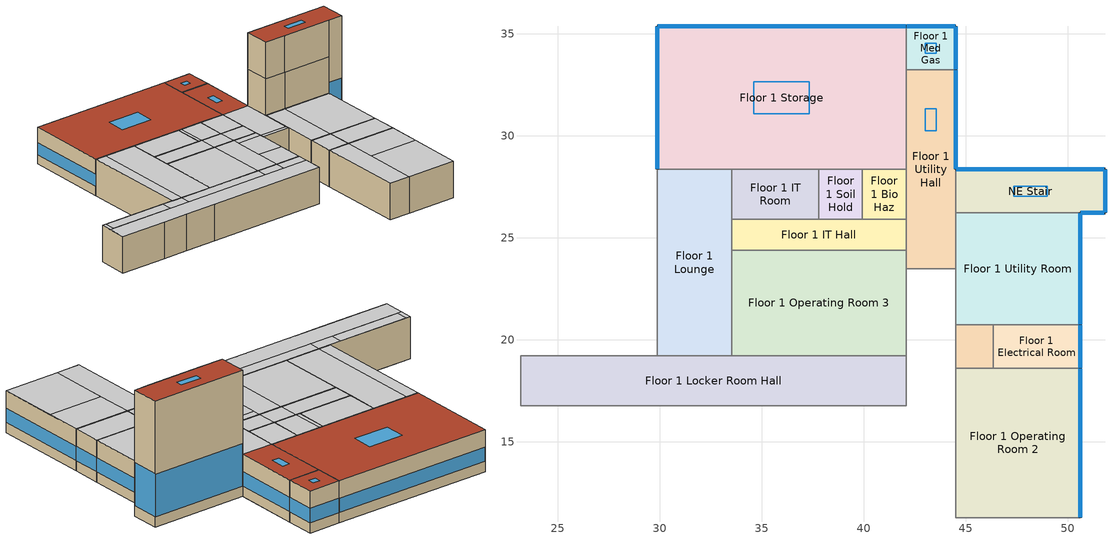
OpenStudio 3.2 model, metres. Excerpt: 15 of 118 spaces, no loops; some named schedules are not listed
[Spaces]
Floor 1 IT Hall
 floor foundation (BTAP-Grnd-Floor-Mass:U-0.757_std): 42.06,25.91 42.06,24.38 33.53,24.38 33.53,25.91 z0
 wall to Floor 1 Utility Hall: 42.06,24.38 42.06,25.91 z0:3.05
 wall to Floor 1 IT Room: 37.8,25.91 33.53,25.91 z0:3.05
 wall to Floor 1 Operating Room 3: 33.53,24.38 42.06,24.38 z0:3.05
 wall to Floor 1 Soil Hold: 39.93,25.91 37.8,25.91 z0:3.05
 wall to Floor 1 Lounge: 33.53,25.91 33.53,24.38 z0:3.05
 wall to Floor 1 Bio Haz: 42.06,25.91 39.93,25.91 z0:3.05
 ceiling to Floor 2 Exam Hall 4: 39.93,24.38 39.93,25.91 38.1,25.91 38.1,24.38 z3.05
 ceiling to Floor 2 Exam 6: 42.06,24.38 42.06,25.91 39.93,25.91 39.93,24.38 z3.05
 ceiling to Floor 2 Exam 7: 38.1,24.38 38.1,25.91 33.53,25.91 33.53,24.38 z3.05
Floor 1 Utility Room
 floor foundation (BTAP-Grnd-Floor-Mass:U-0.757_std): 50.6,26.21 50.6,20.73 44.5,20.73 44.5,26.21 z0
 wall outside: 50.6,20.73 50.6,26.21 z0:3.05
 wall to Floor 1 Electrical Room: 46.33,20.73 50.6,20.73 z0:3.05
 wall to Floor 1 Sterile Hall: 44.5,23.47 44.5,20.73 z0:3.05
 wall to NE Stair: 50.6,26.21 44.5,26.21 z0:3.05
 wall to Floor 1 Utility Janitor: 44.5,20.73 46.33,20.73 z0:3.05
 wall to Floor 1 Utility Hall: 44.5,26.21 44.5,23.47 z0:3.05
 window (BTAP-Ext-FixedWindow:U=0.220 SHGC=0.600): 50.6,20.75 50.6,26.19 z0.76:1.79
 ceiling to Floor 2 Exam 5: 50.6,20.73 50.6,26.21 46.33,26.21 46.33,20.73 z3.05
 ceiling to Floor 2 Office Hall: 46.33,20.73 46.33,26.21 44.5,26.21 44.5,20.73 z3.05
NE Stair
 floor foundation (BTAP-Grnd-Floor-Mass:U-0.757_std): 51.82,28.35 51.82,26.21 44.5,26.21 44.5,28.35 z0
 wall outside: 50.6,26.21 51.82,26.21 51.82,28.35 44.5,28.35 z0:9.14
 wall to Floor 2 Exam 6: 44.5,28.35 44.5,26.21 z3.05:6.1
 wall to Floor 3 Mechanical: 46.33,26.21 50.6,26.21 z6.1:9.14
 wall to Floor 3 Mechanical Hall: 44.5,26.21 46.33,26.21 z6.1:9.14
 wall to Floor 3 Lounge: 44.5,28.35 44.5,26.21 z6.1:9.14
 wall to Floor 2 Office Hall: 44.5,26.21 46.33,26.21 z3.05:6.1
 wall to Floor 2 Exam 5: 46.33,26.21 50.6,26.21 z3.05:6.1
 wall to Floor 1 Utility Hall: 44.5,28.35 44.5,26.21 z0:3.05
 window (BTAP-Ext-FixedWindow:U=0.220 SHGC=0.600): 51.79,28.35 44.53,28.35 z0.76:3.83; 51.82,26.24 51.82,28.32 z0.76:3.88; 50.62,26.21 51.79,26.21 z0.76:3.94
 roof outside: 51.82,26.21 51.82,28.35 44.5,28.35 44.5,26.21 z9.14
 skylight (BTAP-Ext-Skylights:U=0.220 SHGC=0.600): 48.98,27.04 48.98,27.52 47.34,27.52 47.34,27.04 z9.14
Floor 1 Utility Janitor
 floor foundation (BTAP-Grnd-Floor-Mass:U-0.757_std): 46.33,20.73 46.33,18.59 44.5,18.59 44.5,20.73 z0
 wall to Floor 1 Electrical Room: 46.33,18.59 46.33,20.73 z0:3.05
 wall to Floor 1 Operating Room 2: 44.5,18.59 46.33,18.59 z0:3.05
 wall to Floor 1 Sterile Hall: 44.5,20.73 44.5,18.59 z0:3.05
 ceiling to Floor 2 Office Hall: 46.33,18.59 46.33,20.73 44.5,20.73 44.5,18.59 z3.05
Floor 1 Locker Room Hall
 floor foundation (BTAP-Grnd-Floor-Mass:U-0.757_std): 42.06,19.2 42.06,16.76 23.16,16.76 23.16,19.2 z0
 wall to Floor 1 Pre-Op Room 2: 23.16,16.76 27.13,16.76 z0:3.05
 wall to Floor 1 Sterile Storage: 32,16.76 42.06,16.76 z0:3.05
 wall to Floor 1 Nourishment: 27.13,16.76 29.26,16.76 z0:3.05
 wall to Floor 1 Pre-Op Hall: 23.16,19.2 23.16,16.76 z0:3.05
 wall to Floor 1 Sterile Hall: 42.06,16.76 42.06,19.2 z0:3.05
 wall to Floor 1 Lounge: 33.53,19.2 29.87,19.2 z0:3.05
 wall to Floor 1 Operating Room 3: 42.06,19.2 33.53,19.2 z0:3.05
 wall to Floor 1 Nurse Janitor: 29.26,16.76 32,16.76 z0:3.05
 wall to Floor 1 Locker Room: 29.87,19.2 23.16,19.2 z0:3.05
 ceiling to Floor 2 Work Hall: 42.06,16.76 42.06,18.29 23.16,18.29 23.16,16.76 z3.05
 ceiling to Floor 2 Exam Hall 6: 23.47,18.29 23.47,19.2 23.16,19.2 23.16,18.29 z3.05
 ceiling to Floor 2 Nurse Station 2: 28.96,18.29 28.96,19.2 23.47,19.2 23.47,18.29 z3.05
 ceiling to Floor 2 Nurse Station 1: 42.06,18.29 42.06,19.2 39.93,19.2 39.93,18.29 z3.05
 ceiling to Floor 2 Exam 7: 38.1,18.29 38.1,19.2 30.78,19.2 30.78,18.29 z3.05
 ceiling to Floor 2 Exam Hall 5: 30.78,18.29 30.78,19.2 28.96,19.2 28.96,18.29 z3.05
 ceiling to Floor 2 Exam Hall 4: 39.93,18.29 39.93,19.2 38.1,19.2 38.1,18.29 z3.05
Floor 1 Electrical Room
 floor foundation (BTAP-Grnd-Floor-Mass:U-0.757_std): 50.6,20.73 50.6,18.59 46.33,18.59 46.33,20.73 z0
 wall outside: 50.6,18.59 50.6,20.73 z0:3.05
 wall to Floor 1 Operating Room 2: 46.33,18.59 50.6,18.59 z0:3.05
 window (BTAP-Ext-FixedWindow:U=0.220 SHGC=0.600): 50.6,18.62 50.6,20.7 z0.76:1.8
 ceiling to Floor 2 Exam 5: 50.6,18.59 50.6,20.73 46.33,20.73 46.33,18.59 z3.05
Floor 1 Operating Room 3
 floor foundation (BTAP-Grnd-Floor-Mass:U-0.757_std): 42.06,24.38 42.06,19.2 33.53,19.2 33.53,24.38 z0
 wall to Floor 1 Lounge: 33.53,24.38 33.53,19.2 z0:3.05
 wall to Floor 1 Utility Hall: 42.06,23.47 42.06,24.38 z0:3.05
 wall to Floor 1 Sterile Hall: 42.06,19.2 42.06,23.47 z0:3.05
 ceiling to Floor 2 Exam 7: 38.1,19.2 38.1,24.38 33.53,24.38 33.53,19.2 z3.05
 ceiling to Floor 2 Storage 2: 42.06,21.34 42.06,23.77 39.93,23.77 39.93,21.34 z3.05
 ceiling to Floor 2 Exam Hall 4: 39.93,19.2 39.93,24.38 38.1,24.38 38.1,19.2 z3.05
 ceiling to Floor 2 Nurse Station 1: 42.06,19.2 42.06,21.34 39.93,21.34 39.93,19.2 z3.05
 ceiling to Floor 2 Exam 6: 42.06,23.77 42.06,24.38 39.93,24.38 39.93,23.77 z3.05
Floor 1 Lounge
 floor foundation (BTAP-Grnd-Floor-Mass:U-0.757_std): 33.53,28.35 33.53,19.2 29.87,19.2 29.87,28.35 z0
 wall to Floor 1 Storage: 33.53,28.35 29.87,28.35 z0:3.05
 wall to Floor 1 IT Room: 33.53,25.91 33.53,28.35 z0:3.05
 wall to Floor 1 Locker Room: 29.87,28.35 29.87,19.2 z0:3.05
 ceiling to Floor 2 Exam Hall 5: 30.78,19.2 30.78,28.35 29.87,28.35 29.87,19.2 z3.05
 ceiling to Floor 2 Exam 7: 33.53,19.2 33.53,28.35 30.78,28.35 30.78,19.2 z3.05
Floor 1 Storage
 floor foundation (BTAP-Grnd-Floor-Mass:U-0.757_std): 42.06,35.36 42.06,28.35 29.87,28.35 29.87,35.36 z0
 wall outside: 42.06,35.36 29.87,35.36 29.87,28.35 z0:3.05
 wall to Floor 1 Soil Hold: 37.8,28.35 39.93,28.35 z0:3.05
 wall to Floor 1 Med Gas: 42.06,33.22 42.06,35.36 z0:3.05
 wall to Floor 1 Bio Haz: 39.93,28.35 42.06,28.35 z0:3.05
 wall to Floor 1 IT Room: 33.53,28.35 37.8,28.35 z0:3.05
 wall to Floor 1 Utility Hall: 42.06,28.35 42.06,33.22 z0:3.05
 window (BTAP-Ext-FixedWindow:U=0.220 SHGC=0.600): 42.04,35.36 29.9,35.36 / 29.87,35.33 29.87,28.37 z0.76:1.78
 roof outside: 42.06,28.35 42.06,35.36 29.87,35.36 29.87,28.35 z3.05
 skylight (BTAP-Ext-Skylights:U=0.220 SHGC=0.600): 37.33,31.07 37.33,32.64 34.6,32.64 34.6,31.07 z3.05
Floor 1 Soil Hold
 floor foundation (BTAP-Grnd-Floor-Mass:U-0.757_std): 39.93,28.35 39.93,25.91 37.8,25.91 37.8,28.35 z0
 wall to Floor 1 IT Room: 37.8,28.35 37.8,25.91 z0:3.05
 wall to Floor 1 Bio Haz: 39.93,25.91 39.93,28.35 z0:3.05
 ceiling to Floor 2 Exam Hall 4: 39.93,25.91 39.93,28.35 38.1,28.35 38.1,25.91 z3.05
 ceiling to Floor 2 Exam 7: 38.1,25.91 38.1,28.35 37.8,28.35 37.8,25.91 z3.05
Floor 1 Bio Haz
 floor foundation (BTAP-Grnd-Floor-Mass:U-0.757_std): 42.06,28.35 42.06,25.91 39.93,25.91 39.93,28.35 z0
 wall to Floor 1 Utility Hall: 42.06,25.91 42.06,28.35 z0:3.05
 ceiling to Floor 2 Exam 6: 42.06,25.91 42.06,28.35 39.93,28.35 39.93,25.91 z3.05
Floor 1 Med Gas
 floor foundation (BTAP-Grnd-Floor-Mass:U-0.757_std): 44.5,35.36 44.5,33.22 42.06,33.22 42.06,35.36 z0
 wall outside: 44.5,33.22 44.5,35.36 42.06,35.36 z0:3.05
 wall to Floor 1 Utility Hall: 42.06,33.22 44.5,33.22 z0:3.05
 window (BTAP-Ext-FixedWindow:U=0.220 SHGC=0.600): 44.5,33.25 44.5,35.33 / 44.48,35.36 42.09,35.36 z0.76:1.8
 roof outside: 44.5,33.22 44.5,35.36 42.06,35.36 42.06,33.22 z3.05
 skylight (BTAP-Ext-Skylights:U=0.220 SHGC=0.600): 43.55,34.05 43.55,34.53 43.01,34.53 43.01,34.05 z3.05
Floor 1 Operating Room 2
 floor foundation (BTAP-Grnd-Floor-Mass:U-0.757_std): 50.6,18.59 50.6,11.28 44.5,11.28 44.5,18.59 z0
 wall outside: 50.6,11.28 50.6,18.59 z0:3.05
 wall to Floor 1 Sterile Hall: 44.5,18.59 44.5,11.28 z0:3.05
 wall to Floor 1 Scrub: 44.5,11.28 46.33,11.28 z0:3.05
 wall to Floor 1 Sub-Sterile: 46.33,11.28 50.6,11.28 z0:3.05
 window (BTAP-Ext-FixedWindow:U=0.220 SHGC=0.600): 50.6,11.3 50.6,18.57 z0.76:1.78
 ceiling to Floor 2 Utility: 50.6,15.85 50.6,18.59 46.33,18.59 46.33,15.85 z3.05
 ceiling to Floor 2 Office: 50.6,11.28 50.6,15.85 46.33,15.85 46.33,11.28 z3.05
 ceiling to Floor 2 Office Hall: 46.33,11.28 46.33,18.59 44.5,18.59 44.5,11.28 z3.05
Floor 1 Utility Hall
 floor foundation (BTAP-Grnd-Floor-Mass:U-0.757_std): 44.5,33.22 44.5,23.47 42.06,23.47 42.06,33.22 z0
 wall outside: 44.5,28.35 44.5,33.22 z0:3.05
 wall to Floor 1 Sterile Hall: 42.06,23.47 44.5,23.47 z0:3.05
 window (BTAP-Ext-FixedWindow:U=0.220 SHGC=0.600): 44.5,28.37 44.5,33.2 z0.76:1.79
 ceiling to Floor 2 Storage 2: 44.5,23.47 44.5,23.77 42.06,23.77 42.06,23.47 z3.05
 ceiling to Floor 2 Exam 6: 44.5,23.77 44.5,28.35 42.06,28.35 42.06,23.77 z3.05
 roof outside: 44.5,28.35 44.5,33.22 42.06,33.22 42.06,28.35 z3.05
 skylight (BTAP-Ext-Skylights:U=0.220 SHGC=0.600): 43.55,30.24 43.55,31.33 43.01,31.33 43.01,30.24 z3.05
Floor 1 IT Room
 floor foundation (BTAP-Grnd-Floor-Mass:U-0.757_std): 37.8,28.35 37.8,25.91 33.53,25.91 33.53,28.35 z0
 ceiling to Floor 2 Exam 7: 37.8,25.91 37.8,28.35 33.53,28.35 33.53,25.91 z3.05
[Site]
Calgary Intl AP_AB_CAN: Latitude {deg}=51.114; Longitude {deg}=-114.02; Time Zone {hr}=-7; Elevation {m}=1084.1; Terrain=City
[Building]
Outpatient: North Axis {deg}=0; Default Construction Set=BTAP-Mass at hdd = 5000.0; Standards Number of Stories=3; Standards Number of Above Ground Stories=3; Standards Template=NECB2011; Standards Building Type=Outpatient
[Site:WaterMainsTemperature]
Calculation Method=Correlation; Annual Average Outdoor Air Temperature {C}=5; Maximum Difference In Monthly Average Outdoor Air Temperatures {deltaC}=23.3
[Site:GroundTemperature:BuildingSurface]
19.527, 19.502, 19.536, 19.598, 20.002, 21.64, 22.225, 22.375, 21.449, 20.121, 19.802, 19.633
[SizingPeriod:DesignDay] Barometric Pressure {Pa}=88961; Sky Clearness=0; Rain Indicator=0; Snow Indicator=0; Day of Month=21; Daylight Saving Time Indicator=0; Humidity Indicating Type=Wetbulb; Dry-Bulb Temperature Range Modifier Type=DefaultMultipliers
Name | Maximum Dry-Bulb Temperature {C} | Daily Dry-Bulb Temperature Range {deltaC} | Humidity Indicating Conditions at Maximum Dry-Bulb | Wind Speed {m/s} | Wind Direction {deg} | Month | Day Type | Solar Model Indicator | ASHRAE Taub | ASHRAE Taud
Calgary Intl AP Ann Clg .4% Condns DB=>MWB | 28.5 | 12.1 | 16.1 | 4.5 | 160 | 7 | SummerDesignDay | ASHRAETau | 0.339 | 2.421
Calgary Intl AP Ann Htg 99.6% Condns DB | -28.5 | 0 | -28.5 | 2.9 | 200 | 1 | WinterDesignDay | ASHRAEClearSky
[Material:NoMass] Roughness=Smooth; Thermal Absorptance=0.9; Solar Absorptance=0.7
Name | Thermal Resistance {m2-K/W} | Visible Absorptance
Typical Carpet Pad; Typical Carpet Pad 1 | 0.21648 | 0.8
Typical Insulation 1 | 5.91238 | 0.7
Typical Insulation 2 | 4.49096 | 0.7
Typical Insulation 3 | 6.17282 | 0.7
Typical Carpet Pad 2 | 1.25503 | 0.8
Typical Carpet Pad 3; Typical Carpet Pad 4 | 3.45515 | 0.8
Typical Insulation 4 | 0.454528 | 0.7
Typical Insulation 5 | 0.454545 | 0.7
[Material]
Name | Roughness | Thickness {m} | Conductivity {W/m-K} | Density {kg/m3} | Specific Heat {J/kg-K} | Thermal Absorptance | Solar Absorptance | Visible Absorptance
G05 25mm wood | MediumSmooth | 0.0254 | 0.15 | 608 | 1630 | 0.9 | 0.5 | 0.5
100mm Normalweight concrete floor 1 | MediumSmooth | 0.1016 | 2.31 | 2322 | 832
G01 13mm gypsum board 1 | Smooth | 0.0127 | 0.16 | 800 | 1090 | 0.9 | 0.7 | 0.5
4 in. Normalweight Concrete Floor 1 | MediumRough | 0.1016 | 2.31 | 2322 | 832 | 0.9 | 0.7 | 0.7
1IN Stucco 1 | Smooth | 0.0253 | 0.6918 | 1858 | 837 | 0.9 | 0.7 | 0.92
8IN CONCRETE HW RefBldg 1 | Rough | 0.2032 | 1.311 | 2240 | 836.8 | 0.9 | 0.7 | 0.7
1/2IN Gypsum 1 | Smooth | 0.0127 | 0.16 | 784.9 | 830 | 0.9 | 0.4 | 0.4
Metal Roof Surface 1; F08 Metal surface 1 | Smooth | 0.0008 | 45.28 | 7824 | 500 | 0.9 | 0.7 | 0.7
6 in. Normalweight Concrete Floor 1; 6 in. Normalweight Concrete Floor 2; 6 in. Normalweight Concrete Floor 3 | MediumRough | 0.1524 | 2.31 | 2322 | 832 | 0.9 | 0.7 | 0.7
Expanded Polystyrene | MediumSmooth | 0.0363959 | 0.029 | 29 | 1210
[Construction]
BTAP-Int-Partition; BTAP-Int-Door: G05 25mm wood
BTAP-Int-Floor: 100mm Normalweight concrete floor 1, Typical Carpet Pad
BTAP-Int-Wall: G01 13mm gypsum board 1, G01 13mm gypsum board 1
BTAP-Int-Ceiling: Typical Carpet Pad, 100mm Normalweight concrete floor 1
BTAP-Int-Window: SimpleGlazing
BTAP-Ext-Floor-Mass:U-0.162: Typical Insulation 1, 4 in. Normalweight Concrete Floor 1, Typical Carpet Pad 1
BTAP-Ext-Wall-Mass:U-0.21: 1IN Stucco 1, 8IN CONCRETE HW RefBldg 1, Typical Insulation 2, 1/2IN Gypsum 1
BTAP-Ext-Roof-Metal:U-0.162: Metal Roof Surface 1, Typical Insulation 3
BTAP-Grnd-Floor-Mass:U-0.757: 6 in. Normalweight Concrete Floor 1, Typical Carpet Pad 2
BTAP-Grnd-Wall-Mass:U-0.284: 6 in. Normalweight Concrete Floor 2, Typical Carpet Pad 3
BTAP-Grnd-Roof-Mass:U-0.284: 6 in. Normalweight Concrete Floor 3, Typical Carpet Pad 4
BTAP-Ext-FixedWindow:U=0.220 SHGC=0.600; BTAP-Ext-GlassDoors:U=0.220 SHGC=0.600; BTAP-Ext-Skylights:U=0.220 SHGC=0.600; BTAP-Ext-DaylightDomes:U=0.220 SHGC=0.600; BTAP-Ext-DaylightDiffuser:U=0.220 SHGC=0.600: SimpleGlazing:U=0.220 SHGC=0.600
BTAP-Ext-Door:U-2.2: F08 Metal surface 1, Typical Insulation 4
BTAP-Ext-OverHeadDoor:U-2.2: Typical Insulation 5
BTAP-Grnd-Floor-Mass:U-0.757_std: 6 in. Normalweight Concrete Floor 1, Expanded Polystyrene
[DefaultConstructionSet]
BTAP-Mass at hdd = 5000.0: Default Exterior Surface Constructions=BTAP-Mass at hdd = 5000.0; Default Interior Surface Constructions=Default Surface Constructions 2; Default Ground Contact Surface Constructions=BTAP-Mass at hdd = 5000.0 1; Default Exterior SubSurface Constructions=BTAP-Mass at hdd = 5000.0; Default Interior SubSurface Constructions=Default Sub Surface Constructions 2; Interior Partition Construction=BTAP-Int-Partition
[DefaultSurfaceConstructions]
Name | Floor Construction | Wall Construction | Roof Ceiling Construction
Default Surface Constructions 2 | BTAP-Int-Floor | BTAP-Int-Wall | BTAP-Int-Ceiling
BTAP-Mass at hdd = 5000.0 | BTAP-Ext-Floor-Mass:U-0.162 | BTAP-Ext-Wall-Mass:U-0.21 | BTAP-Ext-Roof-Metal:U-0.162
BTAP-Mass at hdd = 5000.0 1 | BTAP-Grnd-Floor-Mass:U-0.757 | BTAP-Grnd-Wall-Mass:U-0.284 | BTAP-Grnd-Roof-Mass:U-0.284
[DefaultSubSurfaceConstructions]
Name | Fixed Window Construction | Operable Window Construction | Door Construction | Glass Door Construction | Overhead Door Construction | Skylight Construction | Tubular Daylight Dome Construction | Tubular Daylight Diffuser Construction
Default Sub Surface Constructions 2 | BTAP-Int-Window | BTAP-Int-Window | BTAP-Int-Door
BTAP-Mass at hdd = 5000.0 | BTAP-Ext-FixedWindow:U=0.220 SHGC=0.600 | BTAP-Ext-FixedWindow:U=0.220 SHGC=0.600 | BTAP-Ext-Door:U-2.2 | BTAP-Ext-GlassDoors:U=0.220 SHGC=0.600 | BTAP-Ext-OverHeadDoor:U-2.2 | BTAP-Ext-Skylights:U=0.220 SHGC=0.600 | BTAP-Ext-DaylightDomes:U=0.220 SHGC=0.600 | BTAP-Ext-DaylightDiffuser:U=0.220 SHGC=0.600
[WindowMaterial:SimpleGlazingSystem] U-Factor {W/m2-K}=2.2; Solar Heat Gain Coefficient=0.6; Visible Transmittance=0.21
SimpleGlazing; SimpleGlazing:U=0.220 SHGC=0.600
[Space] Building Story=Building Story 1; Part of Total Floor Area=Yes
Name | Space Type | Thermal Zone
Floor 1 Utility Room | Space Function Storage area - occsens | ALL_ST=Storage area - occsens_FL=Building Story 1_SCH=E 6
Floor 1 IT Hall | Space Function Hospital corr. >= 2.4m-sch-C | WILD_ST=Hospital corr. >= 2.4m-sch-H_FL=Building Story 1_SCH=C 3
NE Stair | Space Function Stairway-sch-C | WILD_ST=Stairway-sch-H_FL=Building Story 1_SCH=C 1
Floor 1 Utility Janitor | Space Function Storage area - occsens | ALL_ST=Storage area - occsens_FL=Building Story 1_SCH=E 5
Floor 1 Locker Room Hall | Space Function Hospital corr. >= 2.4m-sch-C | WILD_ST=Hospital corr. >= 2.4m-sch-H_FL=Building Story 1_SCH=C 2
Floor 1 Electrical Room | Space Function Electrical/Mechanical-sch-C | WILD_ST=Electrical/Mechanical-sch-H_FL=Building Story 1_SCH=C 1
Floor 1 Storage | Space Function Storage area - occsens | ALL_ST=Storage area - occsens_FL=Building Story 1_SCH=E 2
Floor 1 Operating Room 3 | Space Function Hospital - operating room | ALL_ST=Hospital - operating room_FL=Building Story 1_SCH=H 4
Floor 1 Operating Room 2 | Space Function Hospital - operating room | ALL_ST=Hospital - operating room_FL=Building Story 1_SCH=H 2
Floor 1 Lounge | Space Function Hospital - lounge/recreation | ALL_ST=Hospital - lounge/recreation_FL=Building Story 1_SCH=B
Floor 1 Soil Hold | Space Function Hospital - laundry/washing | ALL_ST=Hospital - laundry/washing_FL=Building Story 1_SCH=C 1
Floor 1 Bio Haz | Space Function Storage area - occsens | ALL_ST=Storage area - occsens_FL=Building Story 1_SCH=E 1
Floor 1 Utility Hall | Space Function Hospital corr. >= 2.4m-sch-C | WILD_ST=Hospital corr. >= 2.4m-sch-H_FL=Building Story 1_SCH=C 1
Floor 1 IT Room | Space Function Office - enclosed - occsens | ALL_ST=Office - enclosed - occsens_FL=Building Story 1_SCH=A
Floor 1 Med Gas | Space Function Storage area - occsens | ALL_ST=Storage area - occsens_FL=Building Story 1_SCH=E
[BuildingStory]
Building Story 1: Nominal Z Coordinate {m}=0
[SpaceType] Standards Building Type=Space Function
Name | Default Schedule Set | Design Specification Outdoor Air Object | Standards Space Type
Space Function Hospital - operating room | Space Function Hospital - operating room Schedule Set | Space Function Hospital - operating room Ventilation | Hospital - operating room
Space Function Hospital - lounge/recreation | Space Function Hospital - lounge/recreation Schedule Set | Space Function Hospital - lounge/recreation Ventilation | Hospital - lounge/recreation
Space Function Storage area - occsens | Space Function Storage area - occsens Schedule Set | Space Function Storage area - occsens Ventilation | Storage area - occsens
Space Function Hospital - laundry/washing | Space Function Hospital - laundry/washing Schedule Set | Space Function Hospital - laundry/washing Ventilation | Hospital - laundry/washing
Space Function Office - enclosed - occsens | Space Function Office - enclosed - occsens Schedule Set | Space Function Office - enclosed - occsens Ventilation | Office - enclosed - occsens
Space Function Hospital corr. >= 2.4m-sch-C | Space Function Hospital corr. >= 2.4m-sch-C Schedule Set | Space Function Hospital corr. >= 2.4m-sch-C Ventilation | Hospital corr. >= 2.4m-sch-C
Space Function Electrical/Mechanical-sch-C | Space Function Electrical/Mechanical-sch-C Schedule Set | Space Function Electrical/Mechanical-sch-C Ventilation | Electrical/Mechanical-sch-C
Space Function Stairway-sch-C | Space Function Stairway-sch-C Schedule Set | Space Function Stairway-sch-C Ventilation | Stairway-sch-C
[People:Definition] Number of People Calculation Method=People/Area; Fraction Radiant=0.3
Name | People per Space Floor Area {person/m2}
Space Function Hospital - laundry/washing People Definition; Space Function Hospital - operating room People Definition; Space Function Office - enclosed - occsens People Definition | 0.0500522
Space Function Hospital - lounge/recreation People Definition | 0.0999967
Space Function Storage area - occsens People Definition; Space Function Hospital corr. >= 2.4m-sch-C People Definition | 0.0100104
Space Function Electrical/Mechanical-sch-C People Definition; Space Function Stairway-sch-C People Definition | 0.0049514
[People] Work Efficiency Schedule=Work Efficiency Schedule; Clothing Insulation Schedule=Clothing Schedule; Air Velocity Schedule=Air Velocity Schedule; Multiplier=1
Name | People Definition | Space or SpaceType
Space Function Hospital - laundry/washing People | Space Function Hospital - laundry/washing People Definition | Space Function Hospital - laundry/washing
Space Function Hospital - lounge/recreation People | Space Function Hospital - lounge/recreation People Definition | Space Function Hospital - lounge/recreation
Space Function Hospital - operating room People | Space Function Hospital - operating room People Definition | Space Function Hospital - operating room
Space Function Office - enclosed - occsens People | Space Function Office - enclosed - occsens People Definition | Space Function Office - enclosed - occsens
Space Function Storage area - occsens People | Space Function Storage area - occsens People Definition | Space Function Storage area - occsens
Space Function Hospital corr. >= 2.4m-sch-C People | Space Function Hospital corr. >= 2.4m-sch-C People Definition | Space Function Hospital corr. >= 2.4m-sch-C
Space Function Electrical/Mechanical-sch-C People | Space Function Electrical/Mechanical-sch-C People Definition | Space Function Electrical/Mechanical-sch-C
Space Function Stairway-sch-C People | Space Function Stairway-sch-C People Definition | Space Function Stairway-sch-C
[Lights:Definition] Design Level Calculation Method=Watts/Area; Fraction Radiant=0.5; Fraction Visible=0.2
Name | Watts per Space Floor Area {W/m2}
Space Function Hospital - laundry/washing Lights Definition | 7.99993
Space Function Hospital - lounge/recreation Lights Definition | 11.4999
Space Function Hospital - operating room Lights Definition | 20.2998
Space Function Office - enclosed - occsens Lights Definition | 10.7099
Space Function Storage area - occsens Lights Definition | 6.11995
Space Function Hospital corr. >= 2.4m-sch-C Lights Definition | 9.59992
Space Function Electrical/Mechanical-sch-C Lights Definition | 13.2999
Space Function Stairway-sch-C Lights Definition | 7.39994
[Lights] Fraction Replaceable=1
Name | Lights Definition | Space or SpaceType
Space Function Hospital - laundry/washing Lights | Space Function Hospital - laundry/washing Lights Definition | Space Function Hospital - laundry/washing
Space Function Hospital - lounge/recreation Lights | Space Function Hospital - lounge/recreation Lights Definition | Space Function Hospital - lounge/recreation
Space Function Hospital - operating room Lights | Space Function Hospital - operating room Lights Definition | Space Function Hospital - operating room
Space Function Office - enclosed - occsens Lights | Space Function Office - enclosed - occsens Lights Definition | Space Function Office - enclosed - occsens
Space Function Storage area - occsens Lights | Space Function Storage area - occsens Lights Definition | Space Function Storage area - occsens
Space Function Hospital corr. >= 2.4m-sch-C Lights | Space Function Hospital corr. >= 2.4m-sch-C Lights Definition | Space Function Hospital corr. >= 2.4m-sch-C
Space Function Electrical/Mechanical-sch-C Lights | Space Function Electrical/Mechanical-sch-C Lights Definition | Space Function Electrical/Mechanical-sch-C
Space Function Stairway-sch-C Lights | Space Function Stairway-sch-C Lights Definition | Space Function Stairway-sch-C
[ElectricEquipment:Definition] Design Level Calculation Method=Watts/Area; Fraction Radiant=0.5
Name | Watts per Space Floor Area {W/m2}
Space Function Hospital - laundry/washing Elec Equip Definition | 19.9998
Space Function Hospital - lounge/recreation Elec Equip Definition; Space Function Storage area - occsens Elec Equip Definition; Space Function Electrical/Mechanical-sch-C Elec Equip Definition | 0.999992
Space Function Hospital - operating room Elec Equip Definition | 9.99992
Space Function Office - enclosed - occsens Elec Equip Definition | 7.49994
[ElectricEquipment]
Name | Electric Equipment Definition | Space or SpaceType
Space Function Hospital - laundry/washing Elec Equip | Space Function Hospital - laundry/washing Elec Equip Definition | Space Function Hospital - laundry/washing
Space Function Hospital - lounge/recreation Elec Equip | Space Function Hospital - lounge/recreation Elec Equip Definition | Space Function Hospital - lounge/recreation
Space Function Hospital - operating room Elec Equip | Space Function Hospital - operating room Elec Equip Definition | Space Function Hospital - operating room
Space Function Office - enclosed - occsens Elec Equip | Space Function Office - enclosed - occsens Elec Equip Definition | Space Function Office - enclosed - occsens
Space Function Storage area - occsens Elec Equip | Space Function Storage area - occsens Elec Equip Definition | Space Function Storage area - occsens
Space Function Electrical/Mechanical-sch-C Elec Equip | Space Function Electrical/Mechanical-sch-C Elec Equip Definition | Space Function Electrical/Mechanical-sch-C
[DesignSpecification:OutdoorAir] Outdoor Air Method=Sum
Name | Outdoor Air Flow per Person {m3/s-person} | Outdoor Air Flow per Floor Area {m3/s-m2}
Space Function Hospital - laundry/washing Ventilation | 0.0253735
Space Function Hospital - lounge/recreation Ventilation | 0.091443
Space Function Hospital - operating room Ventilation | 0.0608964
Space Function Office - enclosed - occsens Ventilation | 0.0142092
Space Function Storage area - occsens Ventilation |  | 0.000762
Space Function Hospital corr. >= 2.4m-sch-C Ventilation |  | 0.000508
Space Function Electrical/Mechanical-sch-C Ventilation; Space Function Stairway-sch-C Ventilation |  | 0.000254
[DefaultScheduleSet] People Activity Level Schedule=NECB-Activity; Infiltration Schedule=Always On
Name | Number of People Schedule | Lighting Schedule | Electric Equipment Schedule
Space Function Hospital - laundry/washing Schedule Set; Space Function Hospital corr. >= 2.4m-sch-C Schedule Set; Space Function Electrical/Mechanical-sch-C Schedule Set; Space Function Stairway-sch-C Schedule Set | NECB-C-Occupancy | NECB-C-Lighting | NECB-C-Electric-Equipment
Space Function Hospital - lounge/recreation Schedule Set | NECB-B-Occupancy | NECB-B-Lighting | NECB-B-Electric-Equipment
Space Function Hospital - operating room Schedule Set | NECB-H-Occupancy | NECB-H-Lighting | NECB-H-Electric-Equipment
Space Function Office - enclosed - occsens Schedule Set | NECB-A-Occupancy | NECB-A-Lighting | NECB-A-Electric-Equipment
Space Function Storage area - occsens Schedule Set | NECB-E-Occupancy | NECB-E-Lighting | NECB-E-Electric-Equipment
[ThermostatSetpoint:DualSetpoint]
Name | Heating Setpoint Temperature Schedule | Cooling Setpoint Temperature Schedule
Space Function Storage area - occsens Thermostat 35; Space Function Storage area - occsens Thermostat 36; Space Function Storage area - occsens Thermostat 42; Space Function Storage area - occsens Thermostat 47; Space Function Storage area - occsens Thermostat 48 | NECB-E-Thermostat Setpoint-Heating | NECB-E-Thermostat Setpoint-Cooling
Space Function Office - enclosed - occsens Thermostat 17 | NECB-A-Thermostat Setpoint-Heating | NECB-A-Thermostat Setpoint-Cooling
Space Function Hospital - laundry/washing Thermostat 12; Space Function Hospital corr. >= 2.4m-sch-C Thermostat 5; Space Function Hospital corr. >= 2.4m-sch-C Thermostat 7; Space Function Hospital corr. >= 2.4m-sch-C Thermostat 9; Space Function Stairway-sch-C Thermostat 2; Space Function Electrical/Mechanical-sch-C Thermostat 3 | NECB-C-Thermostat Setpoint-Heating | NECB-C-Thermostat Setpoint-Cooling
Space Function Hospital - lounge/recreation Thermostat 10 | NECB-B-Thermostat Setpoint-Heating | NECB-B-Thermostat Setpoint-Cooling
Space Function Hospital - operating room Thermostat 13; Space Function Hospital - operating room Thermostat 15 | NECB-H-Thermostat Setpoint-Heating | NECB-H-Thermostat Setpoint-Cooling
[SpaceInfiltration:DesignFlowRate] Design Flow Rate Calculation Method=Flow/ExteriorArea
Name | Space or SpaceType | Schedule | Flow per Exterior Surface Area {m3/s-m2} | Constant Term Coefficient | Temperature Term Coefficient | Velocity Term Coefficient | Velocity Squared Term Coefficient
Floor 1 Electrical Room Infiltration | Floor 1 Electrical Room | Always On Discrete | 0.00025 | 0 | 0 | 0.224 | 0
Floor 1 Med Gas Infiltration | Floor 1 Med Gas | Always On Discrete | 0.00025 | 0 | 0 | 0.224 | 0
Floor 1 Operating Room 2 Infiltration | Floor 1 Operating Room 2 | Always On Discrete | 0.00025 | 0 | 0 | 0.224 | 0
Floor 1 Storage Infiltration | Floor 1 Storage | Always On Discrete | 0.00025 | 0 | 0 | 0.224 | 0
Floor 1 Utility Hall Infiltration | Floor 1 Utility Hall | Always On Discrete | 0.00025 | 0 | 0 | 0.224 | 0
Floor 1 Utility Room Infiltration | Floor 1 Utility Room | Always On Discrete | 0.00025 | 0 | 0 | 0.224 | 0
NE Stair Infiltration | NE Stair | Always On Discrete | 0.00025 | 0 | 0 | 0.224 | 0
Space Function Hospital corr. >= 2.4m-sch-C Infiltration | Space Function Hospital corr. >= 2.4m-sch-C |  | 0.000250063
Space Function Electrical/Mechanical-sch-C Infiltration | Space Function Electrical/Mechanical-sch-C |  | 0.000250063
Space Function Stairway-sch-C Infiltration | Space Function Stairway-sch-C |  | 0.000250063
[ThermalZone] Use Ideal Air Loads=No
Name | Thermostat
ALL_ST=Storage area - occsens_FL=Building Story 1_SCH=E | Space Function Storage area - occsens Thermostat 35
ALL_ST=Office - enclosed - occsens_FL=Building Story 1_SCH=A | Space Function Office - enclosed - occsens Thermostat 17
ALL_ST=Storage area - occsens_FL=Building Story 1_SCH=E 1 | Space Function Storage area - occsens Thermostat 36
ALL_ST=Hospital - laundry/washing_FL=Building Story 1_SCH=C 1 | Space Function Hospital - laundry/washing Thermostat 12
ALL_ST=Hospital - lounge/recreation_FL=Building Story 1_SCH=B | Space Function Hospital - lounge/recreation Thermostat 10
ALL_ST=Storage area - occsens_FL=Building Story 1_SCH=E 2 | Space Function Storage area - occsens Thermostat 42
ALL_ST=Hospital - operating room_FL=Building Story 1_SCH=H 2 | Space Function Hospital - operating room Thermostat 13
ALL_ST=Storage area - occsens_FL=Building Story 1_SCH=E 5 | Space Function Storage area - occsens Thermostat 47
ALL_ST=Storage area - occsens_FL=Building Story 1_SCH=E 6 | Space Function Storage area - occsens Thermostat 48
ALL_ST=Hospital - operating room_FL=Building Story 1_SCH=H 4 | Space Function Hospital - operating room Thermostat 15
WILD_ST=Hospital corr. >= 2.4m-sch-H_FL=Building Story 1_SCH=C 1 | Space Function Hospital corr. >= 2.4m-sch-C Thermostat 5
WILD_ST=Hospital corr. >= 2.4m-sch-H_FL=Building Story 1_SCH=C 2 | Space Function Hospital corr. >= 2.4m-sch-C Thermostat 7
WILD_ST=Hospital corr. >= 2.4m-sch-H_FL=Building Story 1_SCH=C 3 | Space Function Hospital corr. >= 2.4m-sch-C Thermostat 9
WILD_ST=Stairway-sch-H_FL=Building Story 1_SCH=C 1 | Space Function Stairway-sch-C Thermostat 2
WILD_ST=Electrical/Mechanical-sch-H_FL=Building Story 1_SCH=C 1 | Space Function Electrical/Mechanical-sch-C Thermostat 3
[Foundation:Kiva] Wall Height Above Grade {m}=0; Wall Depth Below Slab {m}=0
Bldg Kiva Foundation; Floor 1 Clean Work Slab Kiva Foundation; Floor 1 Soil Slab Kiva Foundation; Floor 1 Soil Work Slab Kiva Foundation; Floor 1 Nurse Station Slab Kiva Foundation; Floor 1 Humid Slab Kiva Foundation; Floor 1 Nurse Storage Slab Kiva Foundation
[SurfaceProperty:ExposedFoundationPerimeter] Exposed Perimeter Calculation Method=TotalExposedPerimeter
Name | Total Exposed Perimeter {m}
Floor 1 Soil Hold Slab; Floor 1 Lounge Slab; Floor 1 Operating Room 3 Slab; Floor 1 IT Room Slab; Floor 1 Bio Haz Slab; Floor 1 Utility Janitor Slab; Floor 1 Locker Room Hall Slab; Floor 1 IT Hall Slab | 0
Floor 1 Operating Room 2 Slab | 7.3152
Floor 1 Med Gas Slab | 4.572
Floor 1 Storage Slab | 19.2024
Floor 1 Utility Room Slab | 5.4864
Floor 1 Electrical Room Slab | 2.1336
Floor 1 Utility Hall Slab | 4.8768
NE Stair Slab | 10.668
[Foundation:Kiva:Settings]

[Schedule:Ruleset]
Clothing Schedule: Default Day Schedule=Clothing Schedule Default Winter Clothes
Air Velocity Schedule: Default Day Schedule=Air Velocity Schedule Default
Work Efficiency Schedule: Default Day Schedule=Work Efficiency Schedule Default
NECB-C-Occupancy: Default Day Schedule=NECB-C-Occupancy Default
NECB-Activity: Default Day Schedule=NECB-Activity Default; Summer Design Day Schedule=NECB-Activity Summer Design Day; Winter Design Day Schedule=NECB-Activity Winter Design Day
NECB-C-Lighting: Default Day Schedule=NECB-C-Lighting Default
NECB-C-Electric-Equipment: Default Day Schedule=NECB-C-Electric-Equipment Default
Always On: Default Day Schedule=Always On Default
NECB-C-Thermostat Setpoint-Heating: Default Day Schedule=NECB-C-Thermostat Setpoint-Heating Default
NECB-C-Thermostat Setpoint-Cooling: Default Day Schedule=NECB-C-Thermostat Setpoint-Cooling Default
NECB-B-Occupancy: Default Day Schedule=NECB-B-Occupancy Default
NECB-B-Lighting: Default Day Schedule=NECB-B-Lighting Default
NECB-B-Electric-Equipment: Default Day Schedule=NECB-B-Electric-Equipment Default
NECB-B-Thermostat Setpoint-Heating: Default Day Schedule=NECB-B-Thermostat Setpoint-Heating Default
NECB-B-Thermostat Setpoint-Cooling: Default Day Schedule=NECB-B-Thermostat Setpoint-Cooling Default
NECB-H-Occupancy: Default Day Schedule=NECB-H-Occupancy Default
NECB-H-Lighting: Default Day Schedule=NECB-H-Lighting Default
NECB-H-Electric-Equipment: Default Day Schedule=NECB-H-Electric-Equipment Default
NECB-H-Thermostat Setpoint-Heating: Default Day Schedule=NECB-H-Thermostat Setpoint-Heating Default
NECB-H-Thermostat Setpoint-Cooling: Default Day Schedule=NECB-H-Thermostat Setpoint-Cooling Default
NECB-A-Occupancy: Default Day Schedule=NECB-A-Occupancy Default
NECB-A-Lighting: Default Day Schedule=NECB-A-Lighting Default
NECB-A-Electric-Equipment: Default Day Schedule=NECB-A-Electric-Equipment Default
NECB-A-Thermostat Setpoint-Heating: Default Day Schedule=NECB-A-Thermostat Setpoint-Heating Default
NECB-A-Thermostat Setpoint-Cooling: Default Day Schedule=NECB-A-Thermostat Setpoint-Cooling Default
NECB-E-Occupancy: Default Day Schedule=NECB-E-Occupancy Default
NECB-E-Lighting: Default Day Schedule=NECB-E-Lighting Default
NECB-E-Electric-Equipment: Default Day Schedule=NECB-E-Electric-Equipment Default
NECB-E-Thermostat Setpoint-Heating: Default Day Schedule=NECB-E-Thermostat Setpoint-Heating Default
NECB-E-Thermostat Setpoint-Cooling: Default Day Schedule=NECB-E-Thermostat Setpoint-Cooling Default
[Schedule:Day]
Clothing Schedule Default Winter Clothes; Always On Default: 24, 0, 1
Clothing Schedule Summer Clothes: 24, 0, 0.5
Air Velocity Schedule Default: 24, 0, 0.2
Work Efficiency Schedule Default; NECB-E-Occupancy Sun|Hol Day: 24, 0, 0
NECB-C-Occupancy Default; NECB-C-Occupancy Default|Wkdy Day: 8, 0, 0, 9, 0, 0.1, 10, 0, 0.2, 12, 0, 0.5, 16, 0, 0.7, 17, 0, 0.8, 18, 0, 0.7, 19, 0, 0.5, 21, 0, 0.3, 24, 0, 0
NECB-C-Occupancy Sat Day: 8, 0, 0, 9, 0, 0.1, 10, 0, 0.2, 11, 0, 0.5, 12, 0, 0.6, 13, 0, 0.8, 16, 0, 0.9, 17, 0, 0.8, 18, 0, 0.7, 19, 0, 0.5, 21, 0, 0.2, 24, 0, 0
NECB-C-Occupancy Sun|Hol Day: 10, 0, 0, 11, 0, 0.1, 13, 0, 0.2, 18, 0, 0.4, 19, 0, 0.2, 24, 0, 0
NECB-Activity Default; NECB-Activity Winter Design Day; NECB-Activity Summer Design Day: 24, 0, 130
NECB-C-Lighting Default; NECB-C-Lighting Default|Wkdy Day; NECB-C-Lighting Sat Day; NECB-C-Electric-Equipment Default; NECB-C-Electric-Equipment Default|Wkdy Day; NECB-C-Electric-Equipment Sat Day: 8, 0, 0.05, 9, 0, 0.5, 19, 0, 0.9, 20, 0, 0.6, 21, 0, 0.5, 24, 0, 0.05
NECB-C-Lighting Sun|Hol Day; NECB-C-Electric-Equipment Sun|Hol Day: 10, 0, 0.05, 11, 0, 0.5, 18, 0, 0.9, 19, 0, 0.6, 24, 0, 0.05
NECB-C-Thermostat Setpoint-Heating Default; NECB-C-Thermostat Setpoint-Heating Default|Wkdy Day; NECB-C-Thermostat Setpoint-Heating Sat Day: 7, 0, 18, 8, 0, 20, 21, 0, 22, 24, 0, 18
NECB-C-Thermostat Setpoint-Heating Sun|Hol Day: 9, 0, 18, 10, 0, 20, 19, 0, 22, 24, 0, 18
NECB-C-Thermostat Setpoint-Cooling Default; NECB-C-Thermostat Setpoint-Cooling Default|Wkdy Day; NECB-C-Thermostat Setpoint-Cooling Sat Day: 7, 0, 35, 21, 0, 24, 24, 0, 35
NECB-C-Thermostat Setpoint-Cooling Sun|Hol Day: 9, 0, 35, 19, 0, 24, 24, 0, 35
NECB-B-Occupancy Default; NECB-B-Occupancy Default|Wkdy Day: 1, 0, 0.3, 2, 0, 0.1, 9, 0, 0, 10, 0, 0.1, 11, 0, 0.2, 12, 0, 0.5, 13, 0, 0.9, 14, 0, 0.8, 15, 0, 0.5, 17, 0, 0.2, 18, 0, 0.3, 19, 0, 0.6, 22, 0, 0.9, 23, 0, 0.6, 24, 0, 0.4
NECB-B-Occupancy Sat Day: 1, 0, 0.5, 2, 0, 0.3, 9, 0, 0, 10, 0, 0.1, 11, 0, 0.2, 12, 0, 0.5, 13, 0, 0.9, 14, 0, 0.8, 15, 0, 0.5, 17, 0, 0.2, 18, 0, 0.3, 19, 0, 0.6, 22, 0, 0.9, 24, 0, 0.6
NECB-B-Lighting Default; NECB-B-Electric-Equipment Default: 1, 0, 0.9, 2, 0, 0.5, 9, 0, 0.1, 10, 0, 0.5, 11, 0, 0.7, 24, 0, 0.9
NECB-B-Thermostat Setpoint-Heating Default; NECB-B-Thermostat Setpoint-Heating Default|Wkdy Day; NECB-B-Thermostat Setpoint-Heating Sat Day: 2, 0, 22, 8, 0, 18, 9, 0, 20, 24, 0, 22
NECB-B-Thermostat Setpoint-Heating Sun|Hol Day: 1, 0, 18, 2, 0, 22, 9, 0, 18, 10, 0, 20, 23, 0, 22, 24, 0, 18
NECB-B-Thermostat Setpoint-Cooling Default; NECB-B-Thermostat Setpoint-Cooling Default|Wkdy Day; NECB-B-Thermostat Setpoint-Cooling Sat Day: 1, 0, 24, 8, 0, 35, 24, 0, 24
NECB-B-Thermostat Setpoint-Cooling Sun|Hol Day: 9, 0, 35, 23, 0, 24, 24, 0, 35
NECB-H-Occupancy Default; NECB-H-Occupancy Default|Wkdy Day; NECB-H-Occupancy Sat Day; NECB-H-Occupancy Sun|Hol Day; NECB-H-Lighting Default; NECB-H-Lighting Default|Wkdy Day; NECB-H-Lighting Sat Day; NECB-H-Lighting Sun|Hol Day; NECB-H-Electric-Equipment Default; NECB-H-Electric-Equipment Default|Wkdy Day; NECB-H-Electric-Equipment Sat Day; NECB-H-Electric-Equipment Sun|Hol Day: 24, 0, 0.9
NECB-H-Thermostat Setpoint-Heating Default; NECB-H-Thermostat Setpoint-Heating Default|Wkdy Day; NECB-H-Thermostat Setpoint-Heating Sat Day; NECB-H-Thermostat Setpoint-Heating Sun|Hol Day: 1, 0, 22, 7, 0, 18, 8, 0, 20, 24, 0, 22
NECB-H-Thermostat Setpoint-Cooling Default; NECB-H-Thermostat Setpoint-Cooling Default|Wkdy Day; NECB-H-Thermostat Setpoint-Cooling Sat Day; NECB-H-Thermostat Setpoint-Cooling Sun|Hol Day: 24, 0, 24
NECB-A-Occupancy Default: 7, 0, 0, 8, 0, 0.1, 9, 0, 0.7, 12, 0, 0.9, 14, 0, 0.5, 17, 0, 0.9, 18, 0, 0.7, 19, 0, 0.3, 23, 0, 0.1, 24, 0, 0
NECB-A-Lighting Default: 7, 0, 0.05, 8, 0, 0.3, 9, 0, 0.8, 17, 0, 0.9, 18, 0, 0.8, 19, 0, 0.5, 21, 0, 0.3, 23, 0, 0.1, 24, 0, 0.05
NECB-A-Electric-Equipment Default: 7, 0, 0.2, 8, 0, 0.3, 9, 0, 0.8, 18, 0, 0.9, 19, 0, 0.5, 21, 0, 0.3, 24, 0, 0.2
NECB-A-Thermostat Setpoint-Heating Default; NECB-A-Thermostat Setpoint-Heating Default|Wkdy Day: 6, 0, 18, 7, 0, 20, 21, 0, 22, 24, 0, 18
NECB-A-Thermostat Setpoint-Heating Sat Day; NECB-A-Thermostat Setpoint-Heating Sun|Hol Day; NECB-E-Thermostat Setpoint-Heating Sun|Hol Day: 24, 0, 18
NECB-A-Thermostat Setpoint-Cooling Default; NECB-A-Thermostat Setpoint-Cooling Default|Wkdy Day: 6, 0, 35, 21, 0, 24, 24, 0, 35
NECB-A-Thermostat Setpoint-Cooling Sat Day; NECB-A-Thermostat Setpoint-Cooling Sun|Hol Day; NECB-E-Thermostat Setpoint-Cooling Sun|Hol Day: 24, 0, 35
NECB-E-Occupancy Default; NECB-E-Occupancy Default|Wkdy Day: 8, 0, 0, 9, 0, 0.2, 10, 0, 0.7, 14, 0, 0.9, 15, 0, 0.5, 16, 0, 0.9, 18, 0, 0.8, 19, 0, 0.2, 24, 0, 0
NECB-E-Occupancy Sat Day: 9, 0, 0, 13, 0, 0.2, 17, 0, 0.1, 24, 0, 0
NECB-E-Lighting Default; NECB-E-Lighting Default|Wkdy Day; NECB-E-Electric-Equipment Default; NECB-E-Electric-Equipment Default|Wkdy Day: 8, 0, 0.05, 9, 0, 0.4, 10, 0, 0.7, 18, 0, 0.9, 19, 0, 0.4, 24, 0, 0.05
NECB-E-Lighting Sat Day; NECB-E-Electric-Equipment Sat Day: 9, 0, 0.05, 10, 0, 0.5, 15, 0, 0.9, 16, 0, 0.7, 17, 0, 0.5, 24, 0, 0.05
NECB-E-Lighting Sun|Hol Day; NECB-E-Electric-Equipment Sun|Hol Day: 24, 0, 0.05
NECB-E-Thermostat Setpoint-Heating Default; NECB-E-Thermostat Setpoint-Heating Default|Wkdy Day: 7, 0, 18, 8, 0, 20, 19, 0, 22, 24, 0, 18
NECB-E-Thermostat Setpoint-Heating Sat Day: 8, 0, 18, 9, 0, 20, 17, 0, 22, 24, 0, 18
NECB-E-Thermostat Setpoint-Cooling Default; NECB-E-Thermostat Setpoint-Cooling Default|Wkdy Day: 7, 0, 35, 19, 0, 24, 24, 0, 35
NECB-E-Thermostat Setpoint-Cooling Sat Day: 8, 0, 35, 17, 0, 24, 24, 0, 35
[Schedule:Rule] Date Specification Type=DateRange; Start Day=1
Name | Schedule Ruleset | Rule Order | Day Schedule | Start Month | End Month | End Day | Apply Monday | Apply Tuesday | Apply Wednesday | Apply Thursday | Apply Friday | Apply Saturday | Apply Sunday
Schedule Rule 1 | Clothing Schedule | 0 | Clothing Schedule Summer Clothes | 5 | 9 | 30
Schedule Rule 2 | NECB-C-Occupancy | 2 | NECB-C-Occupancy Default|Wkdy Day | 1 | 12 | 31 | Yes | Yes | Yes | Yes | Yes
Schedule Rule 3 | NECB-C-Occupancy | 1 | NECB-C-Occupancy Sat Day | 1 | 12 | 31 |  |  |  |  |  | Yes
Schedule Rule 4 | NECB-C-Occupancy | 0 | NECB-C-Occupancy Sun|Hol Day | 1 | 12 | 31 |  |  |  |  |  |  | Yes
Schedule Rule 5 | NECB-C-Lighting | 2 | NECB-C-Lighting Default|Wkdy Day | 1 | 12 | 31 | Yes | Yes | Yes | Yes | Yes
Schedule Rule 6 | NECB-C-Lighting | 1 | NECB-C-Lighting Sat Day | 1 | 12 | 31 |  |  |  |  |  | Yes
Schedule Rule 7 | NECB-C-Lighting | 0 | NECB-C-Lighting Sun|Hol Day | 1 | 12 | 31 |  |  |  |  |  |  | Yes
Schedule Rule 8 | NECB-C-Electric-Equipment | 2 | NECB-C-Electric-Equipment Default|Wkdy Day | 1 | 12 | 31 | Yes | Yes | Yes | Yes | Yes
Schedule Rule 9 | NECB-C-Electric-Equipment | 1 | NECB-C-Electric-Equipment Sat Day | 1 | 12 | 31 |  |  |  |  |  | Yes
Schedule Rule 10 | NECB-C-Electric-Equipment | 0 | NECB-C-Electric-Equipment Sun|Hol Day | 1 | 12 | 31 |  |  |  |  |  |  | Yes
Schedule Rule 11 | NECB-C-Thermostat Setpoint-Heating | 2 | NECB-C-Thermostat Setpoint-Heating Default|Wkdy Day | 1 | 12 | 31 | Yes | Yes | Yes | Yes | Yes
Schedule Rule 12 | NECB-C-Thermostat Setpoint-Heating | 1 | NECB-C-Thermostat Setpoint-Heating Sat Day | 1 | 12 | 31 |  |  |  |  |  | Yes
Schedule Rule 13 | NECB-C-Thermostat Setpoint-Heating | 0 | NECB-C-Thermostat Setpoint-Heating Sun|Hol Day | 1 | 12 | 31 |  |  |  |  |  |  | Yes
Schedule Rule 14 | NECB-C-Thermostat Setpoint-Cooling | 2 | NECB-C-Thermostat Setpoint-Cooling Default|Wkdy Day | 1 | 12 | 31 | Yes | Yes | Yes | Yes | Yes
Schedule Rule 15 | NECB-C-Thermostat Setpoint-Cooling | 1 | NECB-C-Thermostat Setpoint-Cooling Sat Day | 1 | 12 | 31 |  |  |  |  |  | Yes
Schedule Rule 16 | NECB-C-Thermostat Setpoint-Cooling | 0 | NECB-C-Thermostat Setpoint-Cooling Sun|Hol Day | 1 | 12 | 31 |  |  |  |  |  |  | Yes
Schedule Rule 17 | NECB-B-Occupancy | 2 | NECB-B-Occupancy Default|Wkdy Day | 1 | 12 | 31 | Yes | Yes | Yes | Yes | Yes
Schedule Rule 18 | NECB-B-Occupancy | 1 | NECB-B-Occupancy Sat Day | 1 | 12 | 31 |  |  |  |  |  | Yes
Schedule Rule 19 | NECB-B-Occupancy | 0 | NECB-B-Occupancy Sun|Hol Day | 1 | 12 | 31 |  |  |  |  |  |  | Yes
Schedule Rule 20 | NECB-B-Lighting | 2 | NECB-B-Lighting Default|Wkdy Day | 1 | 12 | 31 | Yes | Yes | Yes | Yes | Yes
Schedule Rule 21 | NECB-B-Lighting | 1 | NECB-B-Lighting Sat Day | 1 | 12 | 31 |  |  |  |  |  | Yes
Schedule Rule 22 | NECB-B-Lighting | 0 | NECB-B-Lighting Sun|Hol Day | 1 | 12 | 31 |  |  |  |  |  |  | Yes
Schedule Rule 23 | NECB-B-Electric-Equipment | 2 | NECB-B-Electric-Equipment Default|Wkdy Day | 1 | 12 | 31 | Yes | Yes | Yes | Yes | Yes
Schedule Rule 24 | NECB-B-Electric-Equipment | 1 | NECB-B-Electric-Equipment Sat Day | 1 | 12 | 31 |  |  |  |  |  | Yes
Schedule Rule 25 | NECB-B-Electric-Equipment | 0 | NECB-B-Electric-Equipment Sun|Hol Day | 1 | 12 | 31 |  |  |  |  |  |  | Yes
Schedule Rule 26 | NECB-B-Thermostat Setpoint-Heating | 2 | NECB-B-Thermostat Setpoint-Heating Default|Wkdy Day | 1 | 12 | 31 | Yes | Yes | Yes | Yes | Yes
Schedule Rule 27 | NECB-B-Thermostat Setpoint-Heating | 1 | NECB-B-Thermostat Setpoint-Heating Sat Day | 1 | 12 | 31 |  |  |  |  |  | Yes
Schedule Rule 28 | NECB-B-Thermostat Setpoint-Heating | 0 | NECB-B-Thermostat Setpoint-Heating Sun|Hol Day | 1 | 12 | 31 |  |  |  |  |  |  | Yes
Schedule Rule 29 | NECB-B-Thermostat Setpoint-Cooling | 2 | NECB-B-Thermostat Setpoint-Cooling Default|Wkdy Day | 1 | 12 | 31 | Yes | Yes | Yes | Yes | Yes
Schedule Rule 30 | NECB-B-Thermostat Setpoint-Cooling | 1 | NECB-B-Thermostat Setpoint-Cooling Sat Day | 1 | 12 | 31 |  |  |  |  |  | Yes
Schedule Rule 31 | NECB-B-Thermostat Setpoint-Cooling | 0 | NECB-B-Thermostat Setpoint-Cooling Sun|Hol Day | 1 | 12 | 31 |  |  |  |  |  |  | Yes
Schedule Rule 32 | NECB-H-Occupancy | 2 | NECB-H-Occupancy Default|Wkdy Day | 1 | 12 | 31 | Yes | Yes | Yes | Yes | Yes
Schedule Rule 33 | NECB-H-Occupancy | 1 | NECB-H-Occupancy Sat Day | 1 | 12 | 31 |  |  |  |  |  | Yes
Schedule Rule 34 | NECB-H-Occupancy | 0 | NECB-H-Occupancy Sun|Hol Day | 1 | 12 | 31 |  |  |  |  |  |  | Yes
Schedule Rule 35 | NECB-H-Lighting | 2 | NECB-H-Lighting Default|Wkdy Day | 1 | 12 | 31 | Yes | Yes | Yes | Yes | Yes
Schedule Rule 36 | NECB-H-Lighting | 1 | NECB-H-Lighting Sat Day | 1 | 12 | 31 |  |  |  |  |  | Yes
Schedule Rule 37 | NECB-H-Lighting | 0 | NECB-H-Lighting Sun|Hol Day | 1 | 12 | 31 |  |  |  |  |  |  | Yes
Schedule Rule 38 | NECB-H-Electric-Equipment | 2 | NECB-H-Electric-Equipment Default|Wkdy Day | 1 | 12 | 31 | Yes | Yes | Yes | Yes | Yes
Schedule Rule 39 | NECB-H-Electric-Equipment | 1 | NECB-H-Electric-Equipment Sat Day | 1 | 12 | 31 |  |  |  |  |  | Yes
Schedule Rule 40 | NECB-H-Electric-Equipment | 0 | NECB-H-Electric-Equipment Sun|Hol Day | 1 | 12 | 31 |  |  |  |  |  |  | Yes
Schedule Rule 41 | NECB-H-Thermostat Setpoint-Heating | 2 | NECB-H-Thermostat Setpoint-Heating Default|Wkdy Day | 1 | 12 | 31 | Yes | Yes | Yes | Yes | Yes
Schedule Rule 42 | NECB-H-Thermostat Setpoint-Heating | 1 | NECB-H-Thermostat Setpoint-Heating Sat Day | 1 | 12 | 31 |  |  |  |  |  | Yes
Schedule Rule 43 | NECB-H-Thermostat Setpoint-Heating | 0 | NECB-H-Thermostat Setpoint-Heating Sun|Hol Day | 1 | 12 | 31 |  |  |  |  |  |  | Yes
Schedule Rule 44 | NECB-H-Thermostat Setpoint-Cooling | 2 | NECB-H-Thermostat Setpoint-Cooling Default|Wkdy Day | 1 | 12 | 31 | Yes | Yes | Yes | Yes | Yes
Schedule Rule 45 | NECB-H-Thermostat Setpoint-Cooling | 1 | NECB-H-Thermostat Setpoint-Cooling Sat Day | 1 | 12 | 31 |  |  |  |  |  | Yes
Schedule Rule 46 | NECB-H-Thermostat Setpoint-Cooling | 0 | NECB-H-Thermostat Setpoint-Cooling Sun|Hol Day | 1 | 12 | 31 |  |  |  |  |  |  | Yes
Schedule Rule 47 | NECB-A-Occupancy | 2 | NECB-A-Occupancy Default|Wkdy Day | 1 | 12 | 31 | Yes | Yes | Yes | Yes | Yes
Schedule Rule 48 | NECB-A-Occupancy | 1 | NECB-A-Occupancy Sat Day | 1 | 12 | 31 |  |  |  |  |  | Yes
Schedule Rule 49 | NECB-A-Occupancy | 0 | NECB-A-Occupancy Sun|Hol Day | 1 | 12 | 31 |  |  |  |  |  |  | Yes
Schedule Rule 50 | NECB-A-Lighting | 2 | NECB-A-Lighting Default|Wkdy Day | 1 | 12 | 31 | Yes | Yes | Yes | Yes | Yes
Schedule Rule 51 | NECB-A-Lighting | 1 | NECB-A-Lighting Sat Day | 1 | 12 | 31 |  |  |  |  |  | Yes
Schedule Rule 52 | NECB-A-Lighting | 0 | NECB-A-Lighting Sun|Hol Day | 1 | 12 | 31 |  |  |  |  |  |  | Yes
Schedule Rule 53 | NECB-A-Electric-Equipment | 2 | NECB-A-Electric-Equipment Default|Wkdy Day | 1 | 12 | 31 | Yes | Yes | Yes | Yes | Yes
Schedule Rule 54 | NECB-A-Electric-Equipment | 1 | NECB-A-Electric-Equipment Sat Day | 1 | 12 | 31 |  |  |  |  |  | Yes
Schedule Rule 55 | NECB-A-Electric-Equipment | 0 | NECB-A-Electric-Equipment Sun|Hol Day | 1 | 12 | 31 |  |  |  |  |  |  | Yes
Schedule Rule 56 | NECB-A-Thermostat Setpoint-Heating | 2 | NECB-A-Thermostat Setpoint-Heating Default|Wkdy Day | 1 | 12 | 31 | Yes | Yes | Yes | Yes | Yes
Schedule Rule 57 | NECB-A-Thermostat Setpoint-Heating | 1 | NECB-A-Thermostat Setpoint-Heating Sat Day | 1 | 12 | 31 |  |  |  |  |  | Yes
Schedule Rule 58 | NECB-A-Thermostat Setpoint-Heating | 0 | NECB-A-Thermostat Setpoint-Heating Sun|Hol Day | 1 | 12 | 31 |  |  |  |  |  |  | Yes
Schedule Rule 59 | NECB-A-Thermostat Setpoint-Cooling | 2 | NECB-A-Thermostat Setpoint-Cooling Default|Wkdy Day | 1 | 12 | 31 | Yes | Yes | Yes | Yes | Yes
Schedule Rule 60 | NECB-A-Thermostat Setpoint-Cooling | 1 | NECB-A-Thermostat Setpoint-Cooling Sat Day | 1 | 12 | 31 |  |  |  |  |  | Yes
Schedule Rule 61 | NECB-A-Thermostat Setpoint-Cooling | 0 | NECB-A-Thermostat Setpoint-Cooling Sun|Hol Day | 1 | 12 | 31 |  |  |  |  |  |  | Yes
Schedule Rule 62 | NECB-E-Occupancy | 2 | NECB-E-Occupancy Default|Wkdy Day | 1 | 12 | 31 | Yes | Yes | Yes | Yes | Yes
Schedule Rule 63 | NECB-E-Occupancy | 1 | NECB-E-Occupancy Sat Day | 1 | 12 | 31 |  |  |  |  |  | Yes
Schedule Rule 64 | NECB-E-Occupancy | 0 | NECB-E-Occupancy Sun|Hol Day | 1 | 12 | 31 |  |  |  |  |  |  | Yes
Schedule Rule 65 | NECB-E-Lighting | 2 | NECB-E-Lighting Default|Wkdy Day | 1 | 12 | 31 | Yes | Yes | Yes | Yes | Yes
Schedule Rule 66 | NECB-E-Lighting | 1 | NECB-E-Lighting Sat Day | 1 | 12 | 31 |  |  |  |  |  | Yes
Schedule Rule 67 | NECB-E-Lighting | 0 | NECB-E-Lighting Sun|Hol Day | 1 | 12 | 31 |  |  |  |  |  |  | Yes
Schedule Rule 68 | NECB-E-Electric-Equipment | 2 | NECB-E-Electric-Equipment Default|Wkdy Day | 1 | 12 | 31 | Yes | Yes | Yes | Yes | Yes
Schedule Rule 69 | NECB-E-Electric-Equipment | 1 | NECB-E-Electric-Equipment Sat Day | 1 | 12 | 31 |  |  |  |  |  | Yes
Schedule Rule 70 | NECB-E-Electric-Equipment | 0 | NECB-E-Electric-Equipment Sun|Hol Day | 1 | 12 | 31 |  |  |  |  |  |  | Yes
Schedule Rule 71 | NECB-E-Thermostat Setpoint-Heating | 2 | NECB-E-Thermostat Setpoint-Heating Default|Wkdy Day | 1 | 12 | 31 | Yes | Yes | Yes | Yes | Yes
Schedule Rule 72 | NECB-E-Thermostat Setpoint-Heating | 1 | NECB-E-Thermostat Setpoint-Heating Sat Day | 1 | 12 | 31 |  |  |  |  |  | Yes
Schedule Rule 73 | NECB-E-Thermostat Setpoint-Heating | 0 | NECB-E-Thermostat Setpoint-Heating Sun|Hol Day | 1 | 12 | 31 |  |  |  |  |  |  | Yes
Schedule Rule 74 | NECB-E-Thermostat Setpoint-Cooling | 2 | NECB-E-Thermostat Setpoint-Cooling Default|Wkdy Day | 1 | 12 | 31 | Yes | Yes | Yes | Yes | Yes
Schedule Rule 75 | NECB-E-Thermostat Setpoint-Cooling | 1 | NECB-E-Thermostat Setpoint-Cooling Sat Day | 1 | 12 | 31 |  |  |  |  |  | Yes
Schedule Rule 76 | NECB-E-Thermostat Setpoint-Cooling | 0 | NECB-E-Thermostat Setpoint-Cooling Sun|Hol Day | 1 | 12 | 31 |  |  |  |  |  |  | Yes
[Schedule:Constant]
Always On Discrete: Value=1
